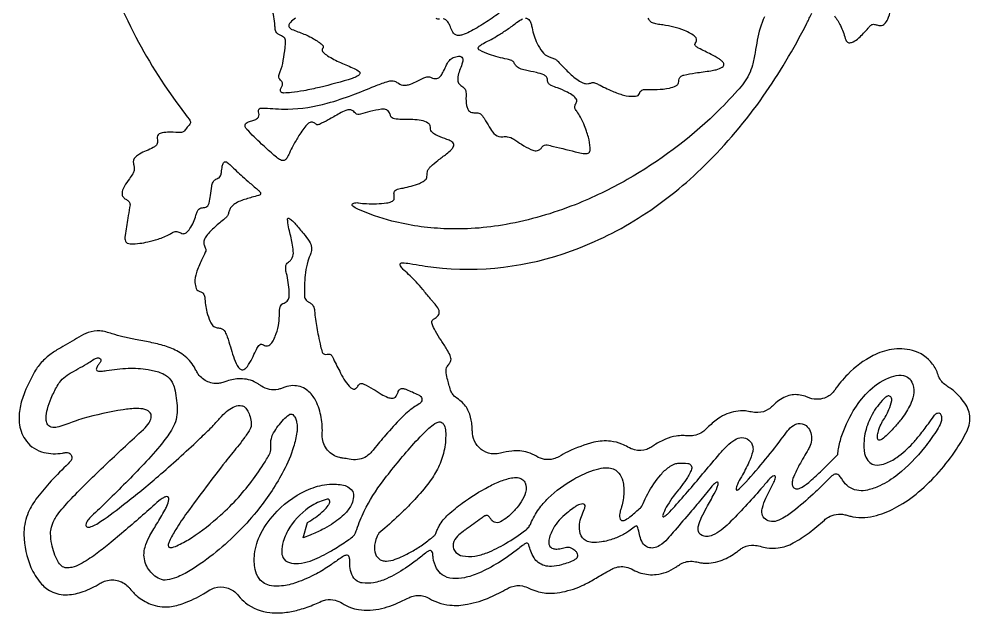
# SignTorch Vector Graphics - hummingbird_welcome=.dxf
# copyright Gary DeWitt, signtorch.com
# Model space of a CAD drawing. Extents: x 5.6 to 18.4, y 2.5 to 21.5.
# Drawn here: x 6.58 to 17.25, y 2.53 to 9.19 of the extents above; entities that cross this region are included whole.
import ezdxf

# ---------------------------------------------------------------- set-up
doc = ezdxf.new("R2010")
doc.units = 0
doc.layers.add('SignTorch_HUMMINGBIRD_WELCO', color=18, linetype='CONTINUOUS')

msp = doc.modelspace()

# ---------------------------------------------------------------- linework, layer by layer
at = {"layer": 'SignTorch_HUMMINGBIRD_WELCO'}
for points in [[(11.284, 9.994, -0.000005), (11.396, 9.831, -0.028449)], [(7.457, 9.986, 0.037573), (7.889, 8.989, 0.041284), (8.421, 8.154, 0.002239), (8.485, 8.071, -0.067928), (8.498, 8.048, -0.286676), (8.492, 8.013, 0.009689), (8.463, 7.979, 0.009785), (8.432, 7.94, -0.192858), (8.4, 7.921, -0.060805), (8.368, 7.92, 0.03034), (8.243, 7.923, 0.059309), (8.162, 7.91, 0.302088), (8.128, 7.87, 0.083621), (8.129, 7.839, -0.082093), (8.13, 7.807, -0.20197), (8.11, 7.771, -0.040963), (8.081, 7.752, -0.025624), (8.005, 7.716, 0.035728), (7.93, 7.679, 0.053542), (7.882, 7.644, 0.272947), (7.861, 7.574, -0.018244), (7.868, 7.538, -0.101347), (7.867, 7.494, -0.081193), (7.852, 7.457, -0.014427), (7.815, 7.402, 0.016499), (7.76, 7.319, 0.07747), (7.735, 7.26, 0.09637), (7.733, 7.225, 0.164725), (7.751, 7.19, 0.080134), (7.782, 7.168, -0.113235), (7.812, 7.143, -0.093741), (7.82, 7.128, -0.091475), (7.822, 7.111, -0.024723), (7.818, 7.081, 0.000944), (7.797, 6.961, 0.007467), (7.767, 6.767, 0.040049), (7.765, 6.73, 0.095845), (7.771, 6.702, 0.186259), (7.792, 6.681, 0.098562), (7.824, 6.673, 0.045239), (7.934, 6.678, 0.02125), (8.022, 6.694, 0.01577), (8.138, 6.725, 0.030148), (8.204, 6.749, 0.0288), (8.27, 6.782, -0.010502), (8.307, 6.803, -0.161747), (8.348, 6.809, -0.091877), (8.392, 6.794, 0.118933), (8.417, 6.786, 0.171098), (8.451, 6.796, 0.091801), (8.495, 6.843, 0.081227), (8.561, 6.992, -0.035339), (8.574, 7.031, -0.101539), (8.595, 7.062, -0.136075), (8.62, 7.075, -0.076293), (8.648, 7.078, 0.257651), (8.695, 7.099, 0.095002), (8.71, 7.129, 0.036187), (8.726, 7.214, -0.006906), (8.739, 7.318, -0.084785), (8.754, 7.365, -0.126158), (8.776, 7.39, -0.035896), (8.797, 7.402, 0.013139), (8.821, 7.414, 0.181407), (8.839, 7.434, 0.062705), (8.848, 7.472, -0.019638), (8.858, 7.543, -0.078248), (8.872, 7.582, -0.348747), (8.897, 7.593, -0.095715), (8.912, 7.586, -0.028616), (8.952, 7.551, 0.005093), (9.085, 7.427, 0.008452), (9.168, 7.354, 0.003156), (9.265, 7.271, -0.098281), (9.286, 7.246, -0.157133), (9.288, 7.233, -0.183518), (9.282, 7.223, -0.108848), (9.265, 7.214, -0.005133), (9.191, 7.194, 0.028855), (9.06, 7.152, 0.056628), (8.998, 7.12, 0.070045), (8.958, 7.085, 0.087906), (8.937, 7.048, 0.036477), (8.927, 7.012, -0.133265), (8.91, 6.978, -0.041098), (8.884, 6.953, 0.014158), (8.774, 6.861, 0.039754), (8.681, 6.763, 0.092316), (8.654, 6.712, 0.132316), (8.652, 6.67, 0.062054), (8.666, 6.629, -0.023293), (8.673, 6.613, -0.123807), (8.674, 6.602, -0.081594), (8.667, 6.578, 0.001222), (8.624, 6.488, 0.028245), (8.567, 6.35, 0.095367), (8.551, 6.238, 0.073927), (8.565, 6.17, 0.175782), (8.584, 6.148, 0.06501), (8.615, 6.134, -0.156385), (8.644, 6.115, -0.15167), (8.66, 6.075, 0.040704), (8.686, 5.906, 0.043663), (8.722, 5.801, 0.086802), (8.753, 5.754, 0.156327), (8.79, 5.734, 0.001479), (8.838, 5.725, -0.239828), (8.889, 5.686, -0.0235), (8.913, 5.629, -0.019791), (8.948, 5.519, 0.012327), (8.982, 5.408, 0.042201), (9.025, 5.307, 0.09951), (9.055, 5.27, 0.192354), (9.087, 5.26, 0.130282), (9.112, 5.269, 0.094283), (9.139, 5.296, 0.034872), (9.192, 5.386, 0.007553), (9.234, 5.474, -0.03931), (9.26, 5.52, -0.060382), (9.278, 5.541, -0.220165), (9.297, 5.547, -0.102454), (9.321, 5.539, 0.164176), (9.366, 5.529, 0.157153), (9.393, 5.541, 0.080037), (9.429, 5.586, 0.034406), (9.452, 5.636, 0.045966), (9.487, 5.755, 0.045913), (9.498, 5.866, -0.01867), (9.5, 5.925, -0.049489), (9.507, 5.963, -0.201382), (9.538, 6.002, -0.024165), (9.563, 6.014, 0.104605), (9.586, 6.03, 0.155659), (9.607, 6.074, 0.050647), (9.609, 6.136, 0.043131), (9.578, 6.341, -0.038791), (9.569, 6.393, -0.078753), (9.572, 6.428, -0.152678), (9.591, 6.461, -0.031416), (9.607, 6.473, 0.091122), (9.634, 6.5, 0.149759), (9.655, 6.569, 0.049289), (9.647, 6.658, 0.012286), (9.611, 6.819, -0.022513), (9.594, 6.906, -0.049349), (9.591, 6.952, -0.254961), (9.596, 6.961, -0.28006), (9.606, 6.96, -0.053111), (9.644, 6.931, -0.017748), (9.68, 6.893, -0.006681), (9.77, 6.787, -0.028947), (9.833, 6.701, -0.117975), (9.858, 6.632, -0.117073), (9.85, 6.567, 0.010605), (9.819, 6.477, 0.046856), (9.791, 6.351, 0.0261), (9.782, 6.235, -0.000167), (9.779, 6.099, 0.127207), (9.79, 6.052, 0.115433), (9.809, 6.03, 0.045193), (9.837, 6.013, -0.078747), (9.863, 5.995, -0.089811), (9.879, 5.973, -0.092745), (9.893, 5.922, 0.015874), (9.904, 5.826, 0.011779), (9.936, 5.64, 0.010763), (9.961, 5.524, 0.024105), (9.98, 5.458, 0.252152), (10.005, 5.435, 0.123627), (10.035, 5.434, -0.125923), (10.064, 5.434, -0.215895), (10.089, 5.414, -0.000376), (10.105, 5.382, 0.004586), (10.185, 5.223, 0.027604), (10.237, 5.134, 0.053048), (10.3, 5.058, 0.163147), (10.33, 5.044, 0.180689), (10.351, 5.049, 0.095081), (10.38, 5.078, -0.017362), (10.393, 5.096, -0.216185), (10.413, 5.106, -0.117906), (10.446, 5.1, -0.032777), (10.551, 5.044, -0.002299), (10.642, 4.988, 0.052429), (10.716, 4.951, 0.053941), (10.76, 4.94, 0.288289), (10.809, 4.963, 0.073396), (10.824, 4.994, -0.055644), (10.837, 5.026, -0.210364), (10.868, 5.049, -0.092672), (10.89, 5.05, -0.062474), (10.924, 5.04, -0.014865), (11.059, 4.98, -0.090773), (11.086, 4.96, -0.278928), (11.096, 4.913, -0.181123), (11.066, 4.877, 0.02071), (11.004, 4.837, 0.04935), (10.866, 4.719, 0.012651), (10.69, 4.528, 0.010516), (10.558, 4.369, -0.016722), (10.524, 4.33, -0.176601), (10.376, 4.253, -0.087822), (10.281, 4.257, 0.019823), (10.213, 4.269, -0.019251), (10.176, 4.276, -0.164067), (10.039, 4.359, -0.164508), (9.98, 4.508, -0.022434), (9.98, 4.556, 0.061974), (9.963, 4.75, 0.076168), (9.895, 4.933, 0.108708), (9.803, 5.035, 0.165503), (9.65, 5.082, 0.075396), (9.558, 5.065, 0.013845), (9.521, 5.051, -0.044793), (9.483, 5.04, -0.100453), (9.388, 5.039, -0.096815), (9.296, 5.076, -0.011807), (9.267, 5.096, 0.031093), (9.237, 5.115, 0.129006), (9.061, 5.159, 0.079984), (8.91, 5.133, -0.002726), (8.862, 5.117, -0.057224), (8.815, 5.107, -0.13962), (8.68, 5.133, -0.139695), (8.579, 5.226, -0.020648), (8.555, 5.268, 0.052858), (8.505, 5.345, 0.096556), (8.365, 5.462, 0.053092), (8.212, 5.527, 0.024054), (8.048, 5.568, 0.001849), (7.881, 5.6, -0.012626), (7.743, 5.63, -0.013866), (7.62, 5.664, 0.003543), (7.552, 5.684, 0.056427), (7.485, 5.696, 0.098539), (7.354, 5.677, 0.056436), (7.248, 5.626, -0.015789), (7.044, 5.506, 0.03084), (6.936, 5.438, 0.054402), (6.826, 5.34, 0.056094), (6.743, 5.223, 0.033716), (6.629, 4.98, 0.052939), (6.584, 4.815, 0.075405), (6.582, 4.643, 0.127745), (6.659, 4.461, 0.175048), (6.856, 4.333, 0.098787), (7.066, 4.326, 0.00242), (7.105, 4.333, -0.173174), (7.137, 4.328, -0.230369), (7.168, 4.283, -0.230213), (7.152, 4.231, -0.014592), (7.104, 4.183, 0.017314), (6.915, 3.989, 0.025036), (6.767, 3.809, 0.068434), (6.671, 3.635, 0.095857), (6.631, 3.412, 0.098502), (6.711, 3.044, 0.072225), (6.817, 2.872, 0.098555), (6.934, 2.778, 0.135638), (7.12, 2.738, 0.070432), (7.296, 2.774, 0.054364), (7.487, 2.866, -0.050368), (7.535, 2.889, -0.1458), (7.677, 2.898, -0.145719), (7.801, 2.829, -0.022118), (7.82, 2.806, 0.048084), (7.903, 2.722, 0.080202), (8.053, 2.633, 0.123581), (8.266, 2.604, 0.062349), (8.425, 2.643, 0.041123), (8.648, 2.749, 0.004709), (8.718, 2.791, -0.065096), (8.772, 2.815, -0.138547), (8.907, 2.817, -0.139023), (9.022, 2.747, -0.021191), (9.041, 2.726, 0.057301), (9.119, 2.647, 0.146303), (9.393, 2.537, 0.056975), (9.58, 2.541, 0.036391), (9.726, 2.572, 0.030049), (9.896, 2.632, 0.00593), (9.969, 2.664, -0.058663), (10.02, 2.68, -0.113244), (10.124, 2.677, -0.073604), (10.202, 2.643, 0.046614), (10.296, 2.596, 0.052436), (10.386, 2.572, 0.102783), (10.646, 2.584, 0.051431), (10.884, 2.672, 0.005157), (10.95, 2.705, -0.057727), (10.998, 2.723, -0.131729), (11.118, 2.722, -0.059656), (11.184, 2.694, 0.043607), (11.279, 2.651, 0.061813), (11.412, 2.621, 0.071982), (11.609, 2.631, 0.052984), (11.864, 2.71, 0.031407), (12.053, 2.805, -0.047692), (12.101, 2.827, -0.136512), (12.228, 2.836, -0.063782), (12.298, 2.812, 0.041469), (12.386, 2.778, 0.08044), (12.554, 2.755, 0.04218), (12.675, 2.769, 0.062722), (12.916, 2.85, 0.026111), (13.053, 2.925, -0.011457), (13.189, 3.004, -0.018039), (13.242, 3.032, -0.082452), (13.316, 3.052, -0.081896), (13.389, 3.048, -0.07094), (13.467, 3.018, 0.0524), (13.555, 2.981, 0.101994), (13.728, 2.965, 0.061409), (13.841, 2.992, 0.05949), (13.947, 3.047, 0.002702), (13.987, 3.074, -0.044445), (14.019, 3.092, -0.080094), (14.091, 3.112, -0.078123), (14.168, 3.108, 0.006676), (14.225, 3.097, 0.028753), (14.263, 3.093, 0.111583), (14.469, 3.126, 0.065118), (14.629, 3.216, 0.001012), (14.672, 3.249, -0.052802), (14.711, 3.272, -0.125567), (14.824, 3.293, -0.054787), (14.892, 3.281, 0.031545), (14.968, 3.264, 0.073282), (15.096, 3.263, 0.093083), (15.265, 3.319, 0.033612), (15.442, 3.433, 0.023384), (15.614, 3.575, -0.049484), (15.659, 3.608, -0.099154), (15.747, 3.639, -0.09668), (15.843, 3.635, -0.008146), (15.888, 3.623, 0.028251), (15.933, 3.613, 0.109733), (16.199, 3.627, 0.05816), (16.429, 3.722, 0.050223), (16.672, 3.89, 0.070543), (17.097, 4.371, 0.028326), (17.215, 4.576, 0.073938), (17.244, 4.662, 0.145048), (17.225, 4.823, 0.06877), (17.177, 4.903, 0.013874), (17.109, 4.984, 0.077282), (17.011, 5.063, -0.035925), (16.964, 5.096, -0.070857), (16.922, 5.139, -0.073325), (16.89, 5.204, 0.0783), (16.828, 5.324, 0.173258), (16.602, 5.476, 0.102978), (16.367, 5.487, 0.078583), (16.163, 5.42, 0.080929), (15.876, 5.208, 0.041725), (15.731, 5.033, -0.129333), (15.638, 4.953, -0.097477), (15.546, 4.929, -0.095998), (15.451, 4.942, -0.017829), (15.414, 4.956, 0.054112), (15.343, 4.977, 0.128942), (15.197, 4.965, 0.112394), (15.055, 4.876, -0.002599), (15.022, 4.844, -0.051565), (14.988, 4.817, -0.135588), (14.868, 4.78, -0.060798), (14.794, 4.787, 0.0279), (14.728, 4.798, 0.066928), (14.62, 4.794, 0.112913), (14.428, 4.716, 0.034642), (14.315, 4.624, 0.000555), (14.27, 4.581, -0.059701), (14.227, 4.55, -0.08981), (14.151, 4.523, -0.054146), (14.081, 4.52, 0.012534), (14.027, 4.522, 0.042915), (13.951, 4.516, 0.056322), (13.833, 4.483, 0.049521), (13.709, 4.417, -0.005211), (13.667, 4.39, -0.058923), (13.621, 4.368, -0.146982), (13.484, 4.363, -0.067526), (13.41, 4.393, 0.033448), (13.342, 4.426, 0.069974), (13.215, 4.459, 0.088412), (13.028, 4.447, 0.053503), (12.737, 4.341, 0.017533), (12.633, 4.285, -0.065409), (12.574, 4.261, -0.211089), (12.382, 4.29, 0.069614), (12.287, 4.334, 0.103673), (12.106, 4.349, 0.030234), (11.979, 4.325, -0.063324), (11.908, 4.317, -0.132142), (11.788, 4.35, -0.119872), (11.701, 4.435, -0.12387), (11.665, 4.547, -0.012949), (11.663, 4.588, 0.032166), (11.657, 4.664, 0.061681), (11.622, 4.793, 0.122582), (11.54, 4.904, 0.024241), (11.472, 4.955, -0.105834), (11.44, 4.989, -0.058622), (11.42, 5.031, -0.019906), (11.383, 5.162, -0.042094), (11.369, 5.248, -0.107034), (11.374, 5.282, -0.072502), (11.385, 5.302, 0.015206), (11.411, 5.338, 0.084305), (11.423, 5.366, 0.103442), (11.424, 5.39, 0.067446), (11.414, 5.421, 0.028067), (11.378, 5.489, 0.010803), (11.313, 5.591, -0.018456), (11.25, 5.694, -0.038869), (11.212, 5.775, -0.131771), (11.209, 5.802, -0.205376), (11.223, 5.823, -0.001323), (11.248, 5.84, 0.071654), (11.281, 5.87, 0.191201), (11.293, 5.907, 0.10701), (11.284, 5.939, 0.049488), (11.245, 5.997, 0.014756), (11.219, 6.027, -0.013587), (11.193, 6.057, -0.000121), (11.107, 6.161, 0.015557), (11.032, 6.246, 0.024077), (10.896, 6.378, -0.053878), (10.864, 6.413, -0.085056), (10.852, 6.438, -0.362955), (10.86, 6.455, -0.129161), (10.879, 6.46, -0.031331), (10.962, 6.451, 0.00038), (11.101, 6.428, 0.012563), (11.229, 6.41, 0.116597), (12.775, 6.592, 0.05644), (13.571, 6.989, 0.050841), (14.273, 7.553, 0.044968), (14.929, 8.328, 0.018881), (15.182, 8.719, 0.018015), (15.417, 9.146, -0.002471), (15.473, 9.257, -0.06622)], [(9.678, 9.202, 0.071429), (9.623, 9.155, 0.112141), (9.606, 9.126, 0.259392), (9.614, 9.095, 0.116972), (9.639, 9.077, 0.0064), (9.707, 9.051, -0.029355), (9.839, 8.995, -0.033135), (9.948, 8.93, -0.062449), (9.984, 8.899, -0.168922), (9.99, 8.882, -0.173471), (9.984, 8.861, 0.181424), (9.979, 8.841, 0.177092), (9.988, 8.821, 0.059003), (10.039, 8.781, 0.036602), (10.186, 8.704, -0.007517), (10.338, 8.637, -0.05488), (10.394, 8.603, -0.20069), (10.403, 8.587, -0.211491), (10.399, 8.573, -0.08687), (10.373, 8.552, -0.05224), (10.315, 8.527, -0.018747), (9.95, 8.426, -0.01394), (9.771, 8.389, -0.01815), (9.633, 8.369, -0.017855), (9.55, 8.363, -0.074182), (9.531, 8.366, -0.191972), (9.514, 8.378, -0.188113), (9.51, 8.399, -0.094409), (9.522, 8.429, 0.088484), (9.534, 8.459, 0.116407), (9.534, 8.477, 0.11806), (9.526, 8.492, 0.033631), (9.51, 8.508, -0.113169), (9.497, 8.527, -0.158349), (9.494, 8.559, -0.041445), (9.508, 8.603, 0.062708), (9.542, 8.728, 0.001183), (9.563, 8.871, 0.029836), (9.568, 8.936, 0.138728), (9.558, 8.977, 0.09281), (9.546, 8.99, 0.059124), (9.523, 9.005, -0.009339), (9.492, 9.02, -0.130997), (9.466, 9.043, -0.124576), (9.451, 9.086, 0.003195), (9.446, 9.143, 0.047206), (9.408, 9.343, 0.083608)], [(15.727, 9.228, -0.049588), (15.795, 9.119, -0.05233), (15.847, 8.976, 0.111619), (15.865, 8.942, 0.242348), (15.9, 8.927, 0.101919), (15.939, 8.938, 0.06543), (16, 8.981, 0.032209), (16.106, 9.091, -0.011487), (16.131, 9.119, -0.212626), (16.165, 9.134, -0.084973), (16.204, 9.126, 0.084541), (16.244, 9.119, 0.218388), (16.29, 9.139, 0.071935), (16.325, 9.192, 0.060242), (16.356, 9.286, 0.019566)], [(14.941, 9.219, 0.056516), (14.861, 8.956, 0.009453), (14.837, 8.815, -0.029813), (14.807, 8.674, -0.046711), (14.768, 8.571, -0.046371), (14.711, 8.476, -0.023349), (14.64, 8.39, -0.017987), (14.387, 8.128, -0.062402), (13.401, 7.392, -0.03501), (12.816, 7.111, -0.04906), (12.044, 6.89, -0.056238), (11.345, 6.842, -0.051929), (10.762, 6.928, -0.041881), (10.377, 7.062, -0.068786), (10.322, 7.096, -0.256438), (10.315, 7.113, -0.27212), (10.325, 7.126, -0.100675), (10.366, 7.134, -0.032873), (10.388, 7.132, 0.025967), (10.477, 7.123, 0.042206), (10.701, 7.131, 0.070204), (10.756, 7.146, 0.074433), (10.777, 7.159, 0.13357), (10.785, 7.17, 0.086475), (10.788, 7.187, 0.033538), (10.785, 7.23, -0.063037), (10.785, 7.249, -0.211474), (10.798, 7.272, -0.098438), (10.824, 7.284, -0.006559), (10.886, 7.298, 0.036428), (11.069, 7.35, 0.072696), (11.124, 7.38, 0.066051), (11.144, 7.399, 0.103493), (11.152, 7.415, 0.066814), (11.158, 7.466, -0.163814), (11.174, 7.515, -0.05135), (11.197, 7.541, -0.017249), (11.277, 7.607, -0.00683), (11.375, 7.681, 0.042619), (11.425, 7.725, 0.06173), (11.45, 7.759, 0.332399), (11.444, 7.809, 0.08196), (11.425, 7.823, 0.037983), (11.379, 7.843, -0.016658), (11.277, 7.882, -0.04277), (11.239, 7.902, -0.083893), (11.205, 7.932, -0.133053), (11.194, 7.958, -0.045728), (11.193, 7.982, 0.14523), (11.187, 8.005, 0.129827), (11.166, 8.026, 0.075362), (11.091, 8.055, 0.053767), (10.996, 8.065, -0.002509), (10.872, 8.067, -0.038343), (10.79, 8.074, -0.114358), (10.764, 8.085, -0.146029), (10.747, 8.106, 0.012157), (10.733, 8.141, 0.086898), (10.718, 8.163, 0.142834), (10.691, 8.179, 0.092384), (10.645, 8.181, 0.03171), (10.515, 8.156, 0.006204), (10.407, 8.126, -0.078193), (10.379, 8.123, -0.211034), (10.352, 8.136, 0.089974), (10.309, 8.171, 0.14114), (10.287, 8.176, 0.073443), (10.244, 8.167, 0.044656), (10.173, 8.134, -0.006778), (10.046, 8.062, -0.013352), (9.948, 8.012, -0.081629), (9.931, 8.007, -0.199427), (9.911, 8.013, 0.069426), (9.879, 8.032, 0.063766), (9.86, 8.037, 0.140375), (9.842, 8.034, 0.106893), (9.809, 8.01, 0.042411), (9.718, 7.886, 0.014131), (9.654, 7.776, 0.01811), (9.61, 7.687, -0.021531), (9.584, 7.636, -0.126191), (9.561, 7.611, -0.24154), (9.523, 7.608, -0.066681), (9.478, 7.634, -0.017221), (9.424, 7.678, -0.007017), (9.299, 7.791, -0.01493), (9.134, 7.955, -0.099373), (9.116, 7.985, -0.144343), (9.114, 8.007, -0.161411), (9.124, 8.025, -0.112849), (9.15, 8.039, 0.011309), (9.201, 8.054, 0.053617), (9.243, 8.073, 0.273597), (9.27, 8.122, 0.081221), (9.264, 8.154, -0.33089), (9.273, 8.186, -0.152463), (9.297, 8.195, -0.029159), (9.338, 8.194, 0.003982), (9.453, 8.186, 0.020961), (9.593, 8.183, 0.062569), (10.036, 8.249, 0.0214), (10.321, 8.342, 0.008697), (10.568, 8.44, -0.018255), (10.703, 8.49, -0.059583), (10.751, 8.5, -0.128622), (10.8, 8.491, -0.04797), (10.834, 8.472, 0.158457), (10.903, 8.45, 0.07416), (10.947, 8.456, 0.037079), (11.029, 8.489, -0.006028), (11.121, 8.532, -0.080602), (11.166, 8.545, -0.1584), (11.201, 8.537, 0.179539), (11.266, 8.526, 0.173647), (11.304, 8.548, 0.056698), (11.333, 8.593, 0.016406), (11.366, 8.662, -0.07678), (11.406, 8.728, -0.106227), (11.448, 8.76, -0.087975), (11.509, 8.776, -0.103067), (11.535, 8.773, -0.227197), (11.554, 8.755, -0.113232), (11.557, 8.731, -0.057764), (11.547, 8.686, -0.013637), (11.521, 8.616, 0.055094), (11.501, 8.544, 0.07916), (11.501, 8.496, 0.189102), (11.523, 8.458, 0.013156), (11.569, 8.423, -0.213074), (11.591, 8.386, -0.041613), (11.593, 8.329, 0.055257), (11.599, 8.223, 0.064222), (11.612, 8.182, 0.238877), (11.658, 8.145, 0.069547), (11.703, 8.142, -0.134091), (11.748, 8.133, -0.125096), (11.777, 8.108, -0.019133), (11.813, 8.051, -0.000997), (11.866, 7.962, 0.087788), (11.922, 7.896, 0.215669), (12.007, 7.873, -0.074647), (12.056, 7.873, -0.113168), (12.13, 7.844, 0.004763), (12.216, 7.788, 0.031892), (12.319, 7.731, 0.076204), (12.367, 7.716, 0.095564), (12.396, 7.718, 0.139718), (12.429, 7.737, 0.037206), (12.449, 7.761, -0.150552), (12.474, 7.779, -0.141618), (12.503, 7.781, -0.004594), (12.573, 7.765, -0.003487), (12.854, 7.696, 0.039982), (12.925, 7.684, 0.068992), (12.954, 7.686, 0.269837), (12.982, 7.71, 0.102503), (12.987, 7.748, 0.047413), (12.966, 7.868, 0.014547), (12.944, 7.937, 0.012343), (12.915, 8.017, 0.031181), (12.886, 8.078, 0.028051), (12.847, 8.141, -0.003812), (12.822, 8.177, -0.19021), (12.814, 8.214, -0.118452), (12.829, 8.252, 0.154692), (12.836, 8.273, 0.156178), (12.829, 8.297, 0.079765), (12.796, 8.331, 0.044482), (12.73, 8.372, 0.028623), (12.62, 8.42, -0.012388), (12.55, 8.448, -0.118598), (12.52, 8.47, -0.190043), (12.507, 8.508, 0.194179), (12.494, 8.546, 0.115152), (12.466, 8.566, 0.044747), (12.382, 8.593, 0.009521), (12.26, 8.618, -0.056775), (12.195, 8.638, -0.052911), (12.169, 8.653, -0.080172), (12.154, 8.667, -0.038571), (12.133, 8.7, 0.179209), (12.105, 8.727, 0.046656), (12.055, 8.742, -0.033961), (11.855, 8.796, -0.032336), (11.746, 8.842, -0.135652), (11.731, 8.856, -0.309703), (11.731, 8.876, -0.068379), (11.752, 8.897, -0.052956), (11.791, 8.922, 0.024494), (11.955, 9.011, 0.012849), (12.056, 9.077, 0.012043), (12.161, 9.153, -0.045314), (12.226, 9.194, -0.10408)], [(11.296, 9.193, -0.132385), (11.256, 9.197, -0.083628)], [(11.966, 9.26, -0.016641), (11.801, 9.147, -0.020149), (11.631, 9.048, -0.04631), (11.553, 9.016, -0.059566), (11.514, 9.008, -0.137827), (11.478, 9.016, -0.168095), (11.437, 9.06, -0.007205), (11.411, 9.119, 0.051013), (11.389, 9.161, 0.213288), (11.336, 9.194, 0.076304)], [(12.259, 9.203, -0.281692), (12.306, 9.177, -0.059464), (12.323, 9.138, -0.023852), (12.334, 9.094, 0.060788), (12.39, 8.92, 0.055303), (12.447, 8.827, 0.135376), (12.526, 8.768, 0.031243), (12.566, 8.755, -0.107241), (12.604, 8.736, -0.034467), (12.627, 8.715, 0.00743), (12.715, 8.624, 0.02796), (12.835, 8.517, 0.063662), (12.896, 8.48, 0.066254), (12.932, 8.469, 0.07144), (12.966, 8.469, 0.055903), (13.001, 8.477, -0.171726), (13.036, 8.478, -0.038556), (13.077, 8.46, 0.01668), (13.237, 8.384, 0.034292), (13.361, 8.339, 0.086145), (13.478, 8.327, 0.042487), (13.512, 8.332, 0.177376), (13.531, 8.345, 0.084346), (13.543, 8.368, -0.143319), (13.557, 8.389, -0.122438), (13.575, 8.399, -0.057477), (13.618, 8.403, 0.007107), (13.738, 8.403, 0.04646), (13.875, 8.419, 0.060082), (13.949, 8.443, 0.151625), (13.972, 8.465, 0.107736), (13.981, 8.492, -0.023139), (13.985, 8.521, -0.099821), (13.993, 8.539, -0.110453), (14.006, 8.552, -0.080563), (14.037, 8.564, -0.020064), (14.168, 8.589, -0.000023), (14.34, 8.613, 0.029179), (14.4, 8.625, 0.064385), (14.469, 8.654, 0.186439), (14.486, 8.674, 0.185866), (14.485, 8.693, 0.098218), (14.465, 8.721, 0.052716), (14.433, 8.746, 0.021145), (14.343, 8.796, 0.000757), (14.203, 8.866, -0.074852), (14.172, 8.888, -0.092185), (14.163, 8.9, -0.141228), (14.162, 8.909, -0.128386), (14.17, 8.929, 0.206934), (14.179, 8.968, 0.157243), (14.166, 8.992, 0.064573), (14.113, 9.031, 0.030665), (14.045, 9.063, 0.031354), (13.924, 9.103, 0.03551), (13.802, 9.126, -0.014505), (13.736, 9.135, -0.055105), (13.686, 9.15, -0.143754), (13.65, 9.178, -0.026809), (13.636, 9.202, 0.093343)]]:
    msp.add_lwpolyline(points, format="xyb", dxfattribs=at)
for points in [[(8.236, 3.73, 0.073004), (8.259, 3.805, 0.170672), (8.254, 3.828, 0.316278), (8.231, 3.838, 0.07769), (8.197, 3.826, 0.057464), (8.147, 3.791, -0.002927), (7.964, 3.629, -0.0062), (7.585, 3.306, -0.016307), (7.436, 3.19, -0.031787), (7.262, 3.081, -0.066278), (7.17, 3.045, -0.072155), (7.108, 3.039, -0.166516), (7.053, 3.061, -0.092518), (7.012, 3.113, -0.074575), (6.943, 3.306, -0.045121), (6.931, 3.424, -0.075444), (6.941, 3.494, -0.012145), (6.955, 3.539, -0.052459), (6.981, 3.593, -0.036456), (7.04, 3.675, -0.016649), (7.185, 3.838, -0.010538), (7.378, 4.032, -0.005321), (7.77, 4.404, 0.000125), (7.973, 4.592, 0.066871), (8.036, 4.667, 0.073208), (8.059, 4.721, 0.301609), (8.035, 4.793, 0.107116), (7.988, 4.816, 0.062608), (7.9, 4.826, 0.03552), (7.744, 4.812, 0.031471), (7.294, 4.712, 0.011316), (7.194, 4.681, 0.014076), (7.114, 4.651, -0.025927), (7.023, 4.62, -0.100671), (6.955, 4.614, -0.090977), (6.924, 4.624, -0.18739), (6.887, 4.667, -0.100799), (6.88, 4.72, -0.053739), (6.896, 4.82, -0.032014), (6.939, 4.943, -0.027552), (7.005, 5.078, -0.049074), (7.046, 5.137, -0.071185), (7.116, 5.198, -0.018912), (7.164, 5.228, 0.011387), (7.36, 5.342, 0.011086), (7.416, 5.378, -0.113722), (7.457, 5.394, -0.137976), (7.481, 5.391, -0.286235), (7.495, 5.371, -0.175911), (7.486, 5.341, -0.001887), (7.464, 5.312, 0.084056), (7.445, 5.275, 0.205925), (7.446, 5.258, 0.205027), (7.459, 5.247, 0.087931), (7.498, 5.244, 0.022699), (7.558, 5.251, -0.034448), (7.801, 5.277, -0.047986), (8.024, 5.263, -0.044997), (8.158, 5.23, -0.054158), (8.22, 5.2, -0.132572), (8.295, 5.12, -0.062794), (8.321, 5.052, -0.052765), (8.351, 4.831, -0.028833), (8.349, 4.758, -0.080389), (8.322, 4.65, -0.046943), (8.273, 4.56, -0.024578), (8.156, 4.405, -0.01761), (7.951, 4.175, -0.009421), (7.545, 3.766, -0.002166), (7.369, 3.598, 0.092814), (7.334, 3.548, 0.075749), (7.326, 3.523, 0.385744), (7.345, 3.496, 0.130961), (7.372, 3.497, 0.054417), (7.432, 3.521, 0.026011), (7.496, 3.561, 0.013516), (7.765, 3.759, 0.013345), (8.14, 4.067, 0.01064), (8.592, 4.476, 0.003963), (8.73, 4.608, 0.015458), (8.764, 4.644, 0.001057), (8.849, 4.738, -0.050602), (8.925, 4.808, -0.062394), (8.998, 4.848, -0.139022), (9.077, 4.857, -0.144394), (9.11, 4.841, -0.088016), (9.145, 4.795, -0.053433), (9.169, 4.734, -0.045978), (9.183, 4.658, -0.156476), (9.167, 4.59, -0.025149), (9.099, 4.489, -0.01205), (9.028, 4.397, 0.005339), (8.893, 4.229, 0.008791), (8.463, 3.659, 0.01797), (8.335, 3.469, 0.029703), (8.264, 3.339, 0.075579), (8.252, 3.301, 0.110202), (8.254, 3.281, 0.258276), (8.268, 3.268, 0.133782), (8.294, 3.268, 0.04266), (8.367, 3.296, 0.034078), (8.512, 3.377, 0.038602), (8.838, 3.629, 0.02608), (9.038, 3.829, 0.047012), (9.355, 4.258, 0.009656), (9.388, 4.315, 0.126728), (9.404, 4.378, 0.006759), (9.403, 4.445, -0.069555), (9.408, 4.49, -0.065091), (9.434, 4.552, -0.063717), (9.544, 4.701, -0.044332), (9.607, 4.756, -0.124134), (9.627, 4.764, -0.219378), (9.65, 4.757, -0.10782), (9.678, 4.718, -0.054492), (9.692, 4.672, -0.044495), (9.699, 4.612, -0.04318), (9.695, 4.56, -0.034635), (9.657, 4.396, -0.047858), (9.546, 4.127, -0.046292), (9.267, 3.701, -0.026747), (9.045, 3.45, -0.026026), (8.79, 3.218, -0.034639), (8.497, 3.009, -0.044297), (8.342, 2.932, -0.050296), (8.24, 2.904, -0.152297), (8.155, 2.915, -0.075055), (8.085, 2.961, -0.126237), (7.994, 3.098, -0.080304), (7.979, 3.183, -0.075644), (7.991, 3.273, -0.052263), (8.036, 3.382, -0.012825), (8.121, 3.53, 0.005995), (8.214, 3.687, 0.022712)], [(16.059, 4.467, 0.070008), (16.066, 4.32, 0.120131), (16.102, 4.242, 0.243869), (16.212, 4.192, 0.070283), (16.297, 4.209, 0.074693), (16.428, 4.278, 0.047097), (16.603, 4.434, 0.018068), (16.684, 4.528, 0.013976), (16.781, 4.655, 0.002778), (16.841, 4.74, -0.059296), (16.858, 4.76, -0.104296), (16.885, 4.775, -0.269891), (16.912, 4.769, -0.168028), (16.928, 4.738, -0.163436), (16.913, 4.647, -0.020537), (16.867, 4.568, -0.025119), (16.739, 4.39, -0.055242), (16.438, 4.086, -0.058896), (16.235, 3.959, -0.0539), (16.099, 3.912, -0.080676), (16.002, 3.905, -0.106857), (15.908, 3.935, -0.10465), (15.832, 4.003, -0.025634), (15.806, 4.042, 0.088379), (15.776, 4.078, 0.110743), (15.754, 4.089, 0.129063), (15.733, 4.089, 0.092574), (15.712, 4.079, 0.033489), (15.664, 4.038, 0.004352), (15.589, 3.964, -0.007963), (15.514, 3.89, -0.017622), (15.291, 3.695, -0.034793), (15.168, 3.608, -0.050531), (15.081, 3.566, -0.139671), (15, 3.561, -0.162871), (14.939, 3.597, -0.166666), (14.913, 3.661, -0.082559), (14.919, 3.713, -0.038247), (14.958, 3.819, -0.01605), (15.003, 3.91, 0.013715), (15.048, 4, 0.054757), (15.066, 4.052, 0.20111), (15.063, 4.068, 0.358173), (15.049, 4.072, 0.096484), (15.006, 4.045, 0.028472), (14.985, 4.022, -0.005541), (14.902, 3.924, -0.01709), (14.543, 3.538, -0.034617), (14.457, 3.462, -0.060791), (14.36, 3.406, -0.097288), (14.292, 3.391, -0.107043), (14.241, 3.401, -0.289293), (14.196, 3.467, -0.080994), (14.202, 3.511, -0.035305), (14.237, 3.607, -0.021032), (14.292, 3.714, 0.001992), (14.378, 3.869, 0.056278), (14.421, 3.972, 0.130449), (14.421, 3.994, 0.495958), (14.406, 4.001, 0.054221), (14.381, 3.983, 0.040961), (14.344, 3.945, -0.003206), (14.21, 3.781, -0.001814), (14.156, 3.716, -0.001546), (14.092, 3.641, -0.001546), (13.918, 3.438, -0.004215), (13.854, 3.365, -0.06662), (13.765, 3.289, -0.106895), (13.696, 3.263, -0.13068), (13.636, 3.269, -0.129083), (13.586, 3.305, -0.105666), (13.55, 3.375, -0.008684), (13.531, 3.451, 0.022799), (13.517, 3.498, 0.128281), (13.512, 3.506, 0.303411), (13.5, 3.508, 0.045154), (13.48, 3.496, 0.001773), (13.419, 3.452, -0.025976), (13.373, 3.422, -0.045655), (13.25, 3.365, -0.043943), (13.113, 3.33, -0.060313), (13.004, 3.325, -0.101604), (12.942, 3.343, -0.206617), (12.875, 3.424, -0.095907), (12.866, 3.53, -0.065218), (12.887, 3.616, -0.00749), (12.918, 3.693, 0.043121), (12.929, 3.728, 0.255418), (12.923, 3.749, 0.205867), (12.905, 3.756, 0.133843), (12.839, 3.737, 0.018118), (12.806, 3.715, 0.009165), (12.744, 3.669, 0.028981), (12.66, 3.596, 0.057509), (12.587, 3.506, 0.0659), (12.529, 3.381, 0.087719), (12.521, 3.317, 0.205554), (12.544, 3.27, 0.103416), (12.569, 3.256, 0.083172), (12.611, 3.25, 0.051299), (12.677, 3.259, 0.02083), (12.707, 3.267, -0.088288), (12.737, 3.272, -0.077261), (12.763, 3.267, -0.061228), (12.792, 3.252, -0.013183), (12.811, 3.239, -0.03789), (12.817, 3.234, -0.04771), (12.828, 3.221, -0.047143), (12.841, 3.196, -0.131964), (12.845, 3.169, -0.150443), (12.835, 3.148, -0.099548), (12.808, 3.127, -0.049701), (12.666, 3.074, -0.045823), (12.551, 3.056, -0.184265), (12.404, 3.1, -0.081586), (12.356, 3.151, -0.067662), (12.319, 3.227, -0.013882), (12.298, 3.297, 0.156283), (12.288, 3.312, 0.282613), (12.269, 3.315, 0.049859), (12.24, 3.299, 0.015619), (12.184, 3.257, -0.030239), (11.956, 3.096, -0.03529), (11.733, 2.979, -0.053244), (11.574, 2.929, -0.063453), (11.444, 2.92, -0.141115), (11.326, 2.961, -0.116737), (11.262, 3.033, -0.089343), (11.224, 3.151, -0.01339), (11.219, 3.199, 0.12493), (11.21, 3.223, 0.390062), (11.177, 3.231, 0.04408), (11.151, 3.214, -0.002343), (11.039, 3.126, -0.019475), (10.914, 3.036, -0.038722), (10.7, 2.917, -0.062698), (10.555, 2.872, -0.081846), (10.429, 2.87, -0.103668), (10.371, 2.891, -0.159022), (10.31, 2.965, -0.077826), (10.289, 3.056, -0.02699), (10.288, 3.124, 0.107506), (10.281, 3.16, 0.143374), (10.269, 3.176, 0.164753), (10.251, 3.181, 0.107436), (10.231, 3.176, 0.038106), (10.18, 3.145, -0.006175), (10.068, 3.067, -0.024751), (9.915, 2.974, -0.039883), (9.689, 2.874, -0.05819), (9.523, 2.836, -0.059316), (9.409, 2.838, -0.20254), (9.271, 2.919, -0.113936), (9.226, 3.022, -0.074988), (9.22, 3.191, -0.092106), (9.291, 3.424, -0.072393), (9.472, 3.674, -0.106611), (9.852, 3.929, -0.075587), (10.059, 3.976, -0.069423), (10.219, 3.966, -0.101625), (10.283, 3.938, -0.271453), (10.331, 3.836, -0.079111), (10.31, 3.757, -0.091772), (10.239, 3.652, -0.057678), (10.082, 3.527, -0.024054), (9.979, 3.468, -0.019047), (9.843, 3.406), (9.767, 3.377), (9.813, 3.547), (9.841, 3.564, 0.048431), (9.998, 3.683, 0.04861), (10.046, 3.738, 0.047601), (10.062, 3.765, 0.297136), (10.057, 3.802, 0.283078), (10.033, 3.809, 0.074646), (9.866, 3.739, 0.113573), (9.617, 3.495, 0.067488), (9.542, 3.333, 0.070422), (9.524, 3.222, 0.120555), (9.538, 3.157, 0.21397), (9.61, 3.098, 0.085674), (9.713, 3.088, 0.070136), (9.843, 3.116, 0.040409), (10.052, 3.214, 0.011571), (10.112, 3.249, 0.004475), (10.263, 3.346, 0.020545), (10.318, 3.386, 0.10964), (10.345, 3.418, 0.034163), (10.366, 3.469, -0.02877), (10.451, 3.674, -0.051502), (10.663, 4.016, -0.016701), (10.985, 4.408, -0.023406), (11.175, 4.604, -0.048816), (11.243, 4.656, -0.050726), (11.279, 4.674, -0.263702), (11.325, 4.666, -0.115786), (11.347, 4.638, -0.096904), (11.364, 4.571, -0.058482), (11.35, 4.37, -0.061826), (11.292, 4.188, -0.046251), (11.202, 4.031, -0.031205), (11.034, 3.824, -0.015656), (10.891, 3.677, -0.01116), (10.681, 3.483), (10.616, 3.427, 0.04973), (10.609, 3.416, 0.018452), (10.593, 3.385, 0.09712), (10.565, 3.263, 0.136232), (10.586, 3.175, 0.190701), (10.65, 3.122, 0.088315), (10.699, 3.115, 0.078097), (10.798, 3.135, 0.041717), (10.968, 3.214, 0.017704), (11.088, 3.288, 0.01717), (11.206, 3.374, 0.031701), (11.234, 3.399, 0.089997), (11.253, 3.425, 0.008424), (11.271, 3.468, -0.033101), (11.292, 3.511, -0.077681), (11.394, 3.637, -0.025754), (11.55, 3.764, -0.036865), (11.849, 3.951, -0.029272), (11.987, 4.014, -0.04905), (12.118, 4.05, -0.098228), (12.186, 4.049, -0.118338), (12.229, 4.028, -0.123536), (12.256, 3.991, -0.172076), (12.261, 3.886, -0.068392), (12.213, 3.781, -0.040633), (12.146, 3.692, -0.037836), (12.06, 3.609, -0.051857), (11.978, 3.555, -0.215117), (11.911, 3.551, -0.093995), (11.891, 3.563, -0.064772), (11.87, 3.588, 0.031149), (11.85, 3.615, 0.293129), (11.816, 3.626, 0.071586), (11.805, 3.621, 0.017154), (11.762, 3.592, 0.00056), (11.596, 3.473, 0.002589), (11.561, 3.447, 0.029467), (11.498, 3.395, 0.151413), (11.449, 3.309, 0.128281), (11.451, 3.257, 0.128351), (11.479, 3.212, 0.144256), (11.553, 3.174, 0.08625), (11.691, 3.171, 0.059572), (11.83, 3.209, 0.037112), (12.037, 3.312, 0.027082), (12.26, 3.462, 0.065116), (12.296, 3.497, 0.068058), (12.32, 3.537, -0.057742), (12.409, 3.697, -0.044984), (12.516, 3.821, -0.063017), (12.803, 4.035, -0.039481), (12.994, 4.124, -0.040698), (13.111, 4.157, -0.071264), (13.196, 4.161, -0.20443), (13.308, 4.101, -0.112398), (13.351, 4.013, -0.07248), (13.363, 3.863, -0.067459), (13.332, 3.706, 0.029227), (13.321, 3.667, 0.07972), (13.317, 3.599, 0.387112), (13.351, 3.569, 0.123834), (13.381, 3.577, 0.047503), (13.447, 3.622, 0.012723), (13.549, 3.711, 0.060292), (13.567, 3.732, 0.054696), (13.581, 3.759, -0.031803), (13.632, 3.869, -0.051206), (13.778, 4.083, -0.06419), (13.871, 4.169, -0.052129), (13.927, 4.2, -0.071475), (13.971, 4.212, -0.070123), (14.082, 4.21, -0.151141), (14.113, 4.194, -0.252856), (14.125, 4.158, -0.067712), (14.108, 4.108, -0.029395), (14.078, 4.053, -0.016505), (14.014, 3.961, -0.018036), (13.977, 3.914, 0.048322), (13.84, 3.718, 0.039558), (13.8, 3.63, 0.197134), (13.8, 3.616, 0.419353), (13.811, 3.612, 0.042048), (13.829, 3.623, 0.042803), (13.861, 3.65, 0.016507), (13.935, 3.728, 0.003652), (14.1, 3.917, 0.003495), (14.269, 4.117, -0.002307), (14.438, 4.317, -0.025805), (14.523, 4.408, -0.045014), (14.608, 4.475, -0.143554), (14.688, 4.5, -0.177539), (14.767, 4.472, -0.170601), (14.811, 4.399, -0.112973), (14.81, 4.343, -0.048729), (14.768, 4.224, -0.019653), (14.683, 4.061, 0.027038), (14.638, 3.972, 0.067836), (14.623, 3.92, 0.393322), (14.63, 3.911, 0.21842), (14.642, 3.914, 0.043875), (14.704, 3.97, 0.012689), (14.929, 4.226, 0.013346), (15.131, 4.481, 0.003135), (15.2, 4.574, -0.097089), (15.268, 4.637, -0.094006), (15.319, 4.657, -0.214759), (15.408, 4.635, -0.131594), (15.454, 4.573, -0.18949), (15.455, 4.41, -0.045173), (15.433, 4.366, 0.012577), (15.333, 4.193, 0.02145), (15.27, 4.065, 0.058926), (15.255, 4.015, 0.073726), (15.253, 3.971, 0.200371), (15.272, 3.938, 0.139196), (15.304, 3.925, 0.143078), (15.338, 3.931, 0.0623), (15.438, 3.997, 0.015135), (15.569, 4.116, 0.002645), (15.604, 4.149, 0.00177), (15.655, 4.2), (15.764, 4.311), (15.77, 4.357, -0.040228), (15.804, 4.503, -0.057506), (15.938, 4.798, -0.056744), (16.099, 5.007, -0.102671), (16.339, 5.171, -0.069306), (16.449, 5.2, -0.174536), (16.548, 5.177, -0.13599), (16.595, 5.123, -0.134942), (16.617, 5.005, -0.08344), (16.589, 4.892, -0.053965), (16.5, 4.737, -0.022323), (16.423, 4.642, -0.018466), (16.322, 4.534, -0.037965), (16.261, 4.482, -0.110282), (16.235, 4.471, -0.427891), (16.21, 4.489, -0.057212), (16.209, 4.517, -0.051728), (16.22, 4.572, -0.034742), (16.25, 4.65, -0.039792), (16.268, 4.683, 0.047317), (16.339, 4.813, 0.058092), (16.37, 4.917, 0.111977), (16.368, 4.942, 0.2446), (16.346, 4.966, 0.246212), (16.314, 4.961, 0.037078), (16.282, 4.934, 0.037965), (16.209, 4.85, 0.067383), (16.105, 4.664, 0.071054)]]:
    msp.add_lwpolyline(points, format="xyb", close=True, dxfattribs=at)

doc.saveas('drawing.dxf')
